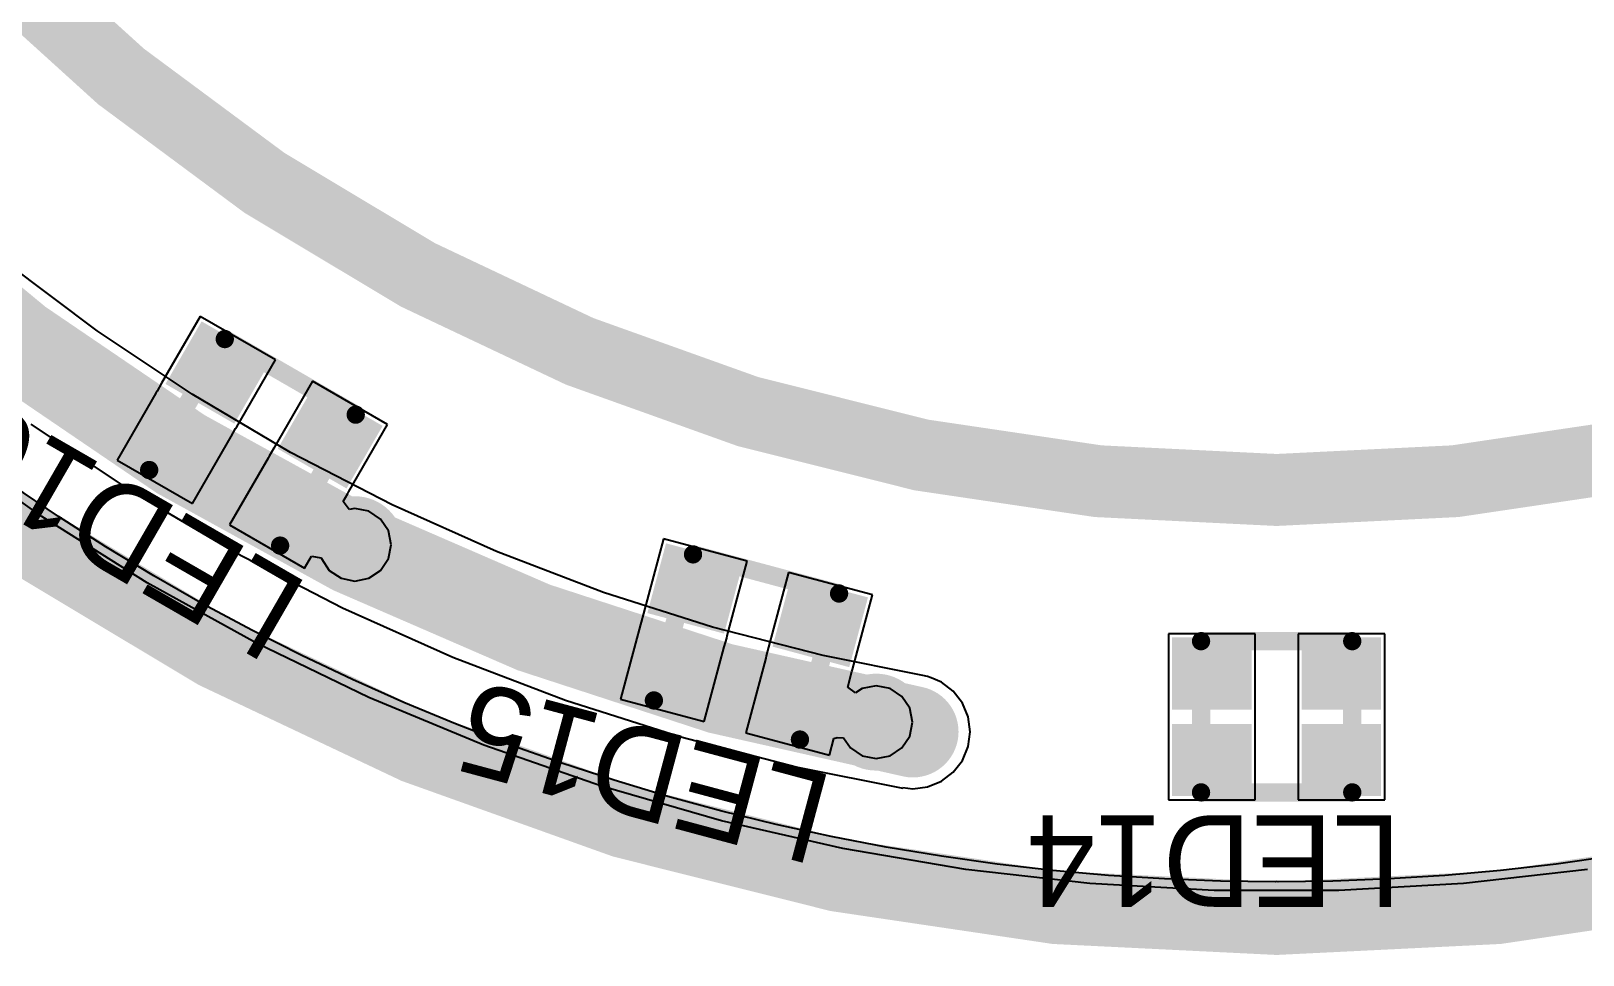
# Model space of a CAD drawing. Header units: millimetres. Extents: x 1.51 to 4.01, y 1.61 to 4.11.
# Drawn here: x 2.079 to 2.927, y 1.61 to 2.115 of the extents above; entities that cross this region are included whole.
import ezdxf

# ---------------------------------------------------------------- set-up
doc = ezdxf.new("R2010")
doc.units = ezdxf.units.MM
doc.header["$MEASUREMENT"] = 0
for name, color, linetype in [('BottomLayer', 5, 'Continuous'), ('BottomSolder', 6, 'Continuous'), ('InternalPlane1', 76, 'Continuous'), ('InternalPlane2', 16, 'Continuous'), ('Mechanical1', 6, 'Continuous'), ('Mechanical13', 56, 'Continuous'), ('Mechanical3', 76, 'Continuous'), ('MultiLayer', 9, 'Continuous'), ('TopLayer', 1, 'Continuous'), ('TopOverlay', 2, 'Continuous'), ('TopPaste', 8, 'Continuous'), ('TopSolder', 216, 'Continuous'), ('ViaHoleLayer', 16, 'Continuous')]:
    doc.layers.add(name, color=color, linetype=linetype)

# ---------------------------------------------------------------- blocks, each defined once
blk = doc.blocks.new('LTSN_N213EGBW_40')
at = {"layer": 'Mechanical13', "const_width": 0.01}
for points in [[(-0.0413386, 0.0413386), (-0.0413386, -0.0413386)], [(-0.0413386, 0.0413386), (0.0413386, 0.0413386)], [(0.0413386, 0.0413386), (0.0413386, -0.0413386)], [(-0.0413386, -0.0413386), (0.0413386, -0.0413386)]]:
    blk.add_lwpolyline(points, dxfattribs=at)
at = {"layer": 'Mechanical13', "const_width": 0.005}
for points in [[(-0.0438386, 0.0413386, 1), (-0.0388386, 0.0413386, 1)], [(-0.0438386, 0.0413386, 1), (-0.0388386, 0.0413386, 1)], [(0.0388386, 0.0413386, 1), (0.0438386, 0.0413386, 1)], [(0.0388386, 0.0413386, 1), (0.0438386, 0.0413386, 1)], [(-0.0438386, -0.0413386, 1), (-0.0388386, -0.0413386, 1)], [(-0.0438386, -0.0413386, 1), (-0.0388386, -0.0413386, 1)], [(0.0388386, -0.0413386, 1), (0.0438386, -0.0413386, 1)], [(0.0388386, -0.0413386, 1), (0.0438386, -0.0413386, 1)]]:
    blk.add_lwpolyline(points, format="xyb", close=True, dxfattribs=at)
at = {"layer": 'TopLayer'}
for points in [[(-0.03937, 0.0177166), (-0.007874, 0.0177166), (-0.03937, 0.0531496), (-0.007874, 0.0531496)], [(0.03937, 0.0531496), (0.007874, 0.0531496), (0.03937, 0.0177166), (0.007874, 0.0177166)], [(-0.007874, -0.0177166), (-0.03937, -0.0177166), (-0.007874, -0.0531496), (-0.03937, -0.0531496)], [(0.03937, -0.0177166), (0.007874, -0.0177166), (0.03937, -0.0531496), (0.007874, -0.0531496)]]:
    blk.add_solid(points, dxfattribs=at)
at = {"layer": 'TopPaste'}
for points in [[(-0.03937, 0.0177166), (-0.007874, 0.0177166), (-0.03937, 0.0531496), (-0.007874, 0.0531496)], [(0.03937, 0.0531496), (0.007874, 0.0531496), (0.03937, 0.0177166), (0.007874, 0.0177166)], [(-0.007874, -0.0177166), (-0.03937, -0.0177166), (-0.007874, -0.0531496), (-0.03937, -0.0531496)], [(0.03937, -0.0177166), (0.007874, -0.0177166), (0.03937, -0.0531496), (0.007874, -0.0531496)]]:
    blk.add_solid(points, dxfattribs=at)
at = {"layer": 'TopSolder'}
for points in [[(-0.04337, 0.0137166), (-0.003874, 0.0137166), (-0.04337, 0.0571496), (-0.003874, 0.0571496)], [(0.04337, 0.0571496), (0.003874, 0.0571496), (0.04337, 0.0137166), (0.003874, 0.0137166)], [(-0.003874, -0.0137166), (-0.04337, -0.0137166), (-0.003874, -0.0571496), (-0.04337, -0.0571496)], [(0.04337, -0.0137166), (0.003874, -0.0137166), (0.04337, -0.0571496), (0.003874, -0.0571496)]]:
    blk.add_solid(points, dxfattribs=at)
blk = doc.blocks.new('LTSN_N213EGBW_41')
at = {"layer": 'Mechanical13', "const_width": 0.01}
for points in [[(-0.0413386, 0.0413386), (-0.0413386, -0.0413386)], [(-0.0413386, 0.0413386), (0.0413386, 0.0413386)], [(0.0413386, 0.0413386), (0.0413386, -0.0413386)], [(-0.0413386, -0.0413386), (0.0413386, -0.0413386)]]:
    blk.add_lwpolyline(points, dxfattribs=at)
at = {"layer": 'Mechanical13', "const_width": 0.005}
for points in [[(-0.0438386, 0.0413386, 1), (-0.0388386, 0.0413386, 1)], [(-0.0438386, 0.0413386, 1), (-0.0388386, 0.0413386, 1)], [(0.0388386, 0.0413386, 1), (0.0438386, 0.0413386, 1)], [(0.0388386, 0.0413386, 1), (0.0438386, 0.0413386, 1)], [(-0.0438386, -0.0413386, 1), (-0.0388386, -0.0413386, 1)], [(-0.0438386, -0.0413386, 1), (-0.0388386, -0.0413386, 1)], [(0.0388386, -0.0413386, 1), (0.0438386, -0.0413386, 1)], [(0.0388386, -0.0413386, 1), (0.0438386, -0.0413386, 1)]]:
    blk.add_lwpolyline(points, format="xyb", close=True, dxfattribs=at)
at = {"layer": 'TopLayer'}
for points in [[(-0.03937, 0.0177166), (-0.007874, 0.0177166), (-0.03937, 0.0531496), (-0.007874, 0.0531496)], [(0.03937, 0.0531496), (0.007874, 0.0531496), (0.03937, 0.0177166), (0.007874, 0.0177166)], [(-0.007874, -0.0177166), (-0.03937, -0.0177166), (-0.007874, -0.0531496), (-0.03937, -0.0531496)], [(0.03937, -0.0177166), (0.007874, -0.0177166), (0.03937, -0.0531496), (0.007874, -0.0531496)]]:
    blk.add_solid(points, dxfattribs=at)
at = {"layer": 'TopPaste'}
for points in [[(-0.03937, 0.0177166), (-0.007874, 0.0177166), (-0.03937, 0.0531496), (-0.007874, 0.0531496)], [(0.03937, 0.0531496), (0.007874, 0.0531496), (0.03937, 0.0177166), (0.007874, 0.0177166)], [(-0.007874, -0.0177166), (-0.03937, -0.0177166), (-0.007874, -0.0531496), (-0.03937, -0.0531496)], [(0.03937, -0.0177166), (0.007874, -0.0177166), (0.03937, -0.0531496), (0.007874, -0.0531496)]]:
    blk.add_solid(points, dxfattribs=at)
at = {"layer": 'TopSolder'}
for points in [[(-0.04337, 0.0137166), (-0.003874, 0.0137166), (-0.04337, 0.0571496), (-0.003874, 0.0571496)], [(0.04337, 0.0571496), (0.003874, 0.0571496), (0.04337, 0.0137166), (0.003874, 0.0137166)], [(-0.003874, -0.0137166), (-0.04337, -0.0137166), (-0.003874, -0.0571496), (-0.04337, -0.0571496)], [(0.04337, -0.0137166), (0.003874, -0.0137166), (0.04337, -0.0571496), (0.003874, -0.0571496)]]:
    blk.add_solid(points, dxfattribs=at)
blk = doc.blocks.new('LTSN_N213EGBW_42')
at = {"layer": 'Mechanical13', "const_width": 0.01}
for points in [[(-0.0413386, 0.0413386), (-0.0413386, -0.0413386)], [(-0.0413386, 0.0413386), (0.0413386, 0.0413386)], [(0.0413386, 0.0413386), (0.0413386, -0.0413386)], [(-0.0413386, -0.0413386), (0.0413386, -0.0413386)]]:
    blk.add_lwpolyline(points, dxfattribs=at)
at = {"layer": 'Mechanical13', "const_width": 0.005}
for points in [[(-0.0438386, 0.0413386, 1), (-0.0388386, 0.0413386, 1)], [(-0.0438386, 0.0413386, 1), (-0.0388386, 0.0413386, 1)], [(0.0388386, 0.0413386, 1), (0.0438386, 0.0413386, 1)], [(0.0388386, 0.0413386, 1), (0.0438386, 0.0413386, 1)], [(-0.0438386, -0.0413386, 1), (-0.0388386, -0.0413386, 1)], [(-0.0438386, -0.0413386, 1), (-0.0388386, -0.0413386, 1)], [(0.0388386, -0.0413386, 1), (0.0438386, -0.0413386, 1)], [(0.0388386, -0.0413386, 1), (0.0438386, -0.0413386, 1)]]:
    blk.add_lwpolyline(points, format="xyb", close=True, dxfattribs=at)
at = {"layer": 'TopLayer'}
for points in [[(-0.03937, 0.0177166), (-0.007874, 0.0177166), (-0.03937, 0.0531496), (-0.007874, 0.0531496)], [(0.03937, 0.0531496), (0.007874, 0.0531496), (0.03937, 0.0177166), (0.007874, 0.0177166)], [(-0.007874, -0.0177166), (-0.03937, -0.0177166), (-0.007874, -0.0531496), (-0.03937, -0.0531496)], [(0.03937, -0.0177166), (0.007874, -0.0177166), (0.03937, -0.0531496), (0.007874, -0.0531496)]]:
    blk.add_solid(points, dxfattribs=at)
at = {"layer": 'TopPaste'}
for points in [[(-0.03937, 0.0177166), (-0.007874, 0.0177166), (-0.03937, 0.0531496), (-0.007874, 0.0531496)], [(0.03937, 0.0531496), (0.007874, 0.0531496), (0.03937, 0.0177166), (0.007874, 0.0177166)], [(-0.007874, -0.0177166), (-0.03937, -0.0177166), (-0.007874, -0.0531496), (-0.03937, -0.0531496)], [(0.03937, -0.0177166), (0.007874, -0.0177166), (0.03937, -0.0531496), (0.007874, -0.0531496)]]:
    blk.add_solid(points, dxfattribs=at)
at = {"layer": 'TopSolder'}
for points in [[(-0.04337, 0.0137166), (-0.003874, 0.0137166), (-0.04337, 0.0571496), (-0.003874, 0.0571496)], [(0.04337, 0.0571496), (0.003874, 0.0571496), (0.04337, 0.0137166), (0.003874, 0.0137166)], [(-0.003874, -0.0137166), (-0.04337, -0.0137166), (-0.003874, -0.0571496), (-0.04337, -0.0571496)], [(0.04337, -0.0137166), (0.003874, -0.0137166), (0.04337, -0.0571496), (0.003874, -0.0571496)]]:
    blk.add_solid(points, dxfattribs=at)

msp = doc.modelspace()

# ---------------------------------------------------------------- linework, layer by layer
at = {"layer": 'BottomLayer'}
for p, q in [((2.1150085, 1.9509695), (2.0650534, 1.9885645)), ((2.1669929, 1.9162346), (2.1150085, 1.9509695)), ((2.2208432, 1.8844691), (2.1669929, 1.9162346)), ((2.0788273, 1.8999769), (2.1337278, 1.8632935)), ((2.0847041, 1.8493497), (2.0290997, 1.8888032)), ((2.2763898, 1.8557731), (2.2208432, 1.8844691)), ((2.1337278, 1.8632935), (2.1905988, 1.8297462)), ((2.3334581, 1.8302367), (2.2763898, 1.8557731)), ((2.1424342, 1.8130754), (2.0847041, 1.8493497)), ((2.1905988, 1.8297462), (2.2492614, 1.7994404)), ((2.3918684, 1.8079403), (2.3334581, 1.8302367)), ((2.2021087, 1.7800945), (2.1424342, 1.8130754)), ((2.451437, 1.7889541), (2.3918684, 1.8079403)), ((2.2492614, 1.7994404), (2.3095309, 1.7724715)), ((2.5119764, 1.7733377), (2.451437, 1.7889541)), ((2.2635365, 1.7505125), (2.2021087, 1.7800945)), ((2.3095309, 1.7724715), (2.3712178, 1.7489244)), ((2.5664803, 1.7624963), (2.5119764, 1.7733377)), ((2.5664805, 1.7624965), (2.5664803, 1.7624963)), ((2.5691492, 1.7619382), (2.5664805, 1.7624965)), ((2.5710904, 1.761134), (2.5691492, 1.7619382)), ((2.5766904, 1.7588144), (2.5710904, 1.761134)), ((2.5831661, 1.7538455), (2.5766904, 1.7588144)), ((2.3265254, 1.7244216), (2.2635365, 1.7505125)), ((2.3712178, 1.7489244), (2.434128, 1.7288731)), ((2.588135, 1.7473698), (2.5831661, 1.7538455)), ((2.5912587, 1.7398286), (2.588135, 1.7473698)), ((2.5923241, 1.731736), (2.5912587, 1.7398286)), ((2.5912587, 1.7236434), (2.5923241, 1.731736)), ((2.3908816, 1.7019024), (2.3265254, 1.7244216)), ((2.434128, 1.7288731), (2.4980634, 1.7123808)), ((2.588135, 1.7161022), (2.5912587, 1.7236434)), ((2.5831661, 1.7096265), (2.588135, 1.7161022)), ((2.4980634, 1.7123808), (2.5556249, 1.7009311)), ((2.5766904, 1.7046576), (2.5831661, 1.7096265)), ((2.4563966, 1.6830279), (2.3908816, 1.7019024)), ((2.5556249, 1.7009311), (2.5556684, 1.7011779)), ((2.5556684, 1.7011779), (2.5610566, 1.7004685)), ((2.5610566, 1.7004685), (2.5691492, 1.7015339)), ((2.5691492, 1.7015339), (2.5766904, 1.7046576)), ((2.5228669, 1.6678563), (2.4563966, 1.6830279)), ((2.5900851, 1.6564354), (2.5228669, 1.6678563)), ((2.6578367, 1.6488017), (2.5900851, 1.6564354)), ((2.9299148, 1.6564354), (2.8621632, 1.6488017)), ((2.725909, 1.6449789), (2.6578367, 1.6488017)), ((2.8621632, 1.6488017), (2.7940909, 1.6449789)), ((2.7940909, 1.6449789), (2.725909, 1.6449789))]:
    msp.add_line(p, q, dxfattribs=at)
at = {"layer": 'BottomLayer', "const_width": 0.05}
msp.add_lwpolyline([(2.5610566, 1.731736, -0.3152987888790466), (1.631736, 2.6610566)], format="xyb", dxfattribs=at)
at = {"layer": 'BottomLayer'}
for points, const_width in [([(2.24925, 1.834, 1), (2.26275, 1.834, 1)], 0.0135), ([(2.5485566, 1.731736, 1), (2.5735566, 1.731736, 1)], 0.025), ([(2.53425, 1.737, 1), (2.54775, 1.737, 1)], 0.0135)]:
    msp.add_lwpolyline(points, format="xyb", close=True, dxfattribs=dict(at, const_width=const_width))
at = {"layer": 'BottomSolder', "const_width": 0.0175}
for points in [[(2.24725, 1.834, 1), (2.26475, 1.834, 1)], [(2.53225, 1.737, 1), (2.54975, 1.737, 1)]]:
    msp.add_lwpolyline(points, format="xyb", close=True, dxfattribs=at)
at = {"layer": 'InternalPlane1'}
for p, q in [((2.0939741, 1.8494235), (2.0685872, 1.8666201)), ((2.1197885, 1.8328756), (2.0939741, 1.8494235)), ((2.1460138, 1.8169869), (2.1197885, 1.8328756)), ((2.1726332, 1.8017677), (2.1460138, 1.8169869)), ((2.1996296, 1.7872277), (2.1726332, 1.8017677)), ((2.2269856, 1.7733763), (2.1996296, 1.7872277)), ((2.2546838, 1.7602223), (2.2269856, 1.7733763)), ((2.2827063, 1.7477742), (2.2546838, 1.7602223)), ((2.3110352, 1.73604), (2.2827063, 1.7477742)), ((2.3396523, 1.7250272), (2.3110352, 1.73604)), ((2.3685391, 1.7147429), (2.3396523, 1.7250272)), ((2.3976772, 1.7051937), (2.3685391, 1.7147429)), ((2.4270478, 1.6963857), (2.3976772, 1.7051937)), ((2.4566322, 1.6883245), (2.4270478, 1.6963857)), ((2.4864113, 1.6810154), (2.4566322, 1.6883245)), ((2.516366, 1.6744631), (2.4864113, 1.6810154)), ((2.546477, 1.6686716), (2.516366, 1.6744631)), ((2.5767251, 1.6636448), (2.546477, 1.6686716)), ((2.6070909, 1.6593859), (2.5767251, 1.6636448)), ((2.9432749, 1.6636448), (2.9129091, 1.6593859)), ((2.6375548, 1.6558976), (2.6070909, 1.6593859)), ((2.6680972, 1.6531822), (2.6375548, 1.6558976)), ((2.8824452, 1.6558976), (2.8519028, 1.6531822)), ((2.9129091, 1.6593859), (2.8824452, 1.6558976)), ((2.6986987, 1.6512413), (2.6680972, 1.6531822)), ((2.7293395, 1.6500763), (2.6986987, 1.6512413)), ((2.7591554, 1.6496986), (2.7293395, 1.6500763)), ((2.76, 1.6497818), (2.7591554, 1.6496986)), ((2.7608446, 1.6496986), (2.76, 1.6497818)), ((2.7906605, 1.6500763), (2.7608446, 1.6496986)), ((2.8213013, 1.6512413), (2.7906605, 1.6500763)), ((2.8519028, 1.6531822), (2.8213013, 1.6512413))]:
    msp.add_line(p, q, dxfattribs=at)
at = {"layer": 'InternalPlane1', "const_width": 0.04}
for points in [[(2.76, 1.629685, -0.414213562372877), (1.529685, 2.86)], [(3.990315, 2.86, -0.414213562372877), (2.76, 1.629685)]]:
    msp.add_lwpolyline(points, format="xyb", dxfattribs=at)
at = {"layer": 'InternalPlane1'}
for points, const_width in [([(2.24275, 1.834, 1), (2.26925, 1.834, 1)], 0.0265), ([(2.52775, 1.737, 1), (2.55425, 1.737, 1)], 0.0265), ([(2.75, 1.629685, 1), (2.77, 1.629685, 1)], 0.02), ([(2.75, 1.629685, 1), (2.77, 1.629685, 1)], 0.02)]:
    msp.add_lwpolyline(points, format="xyb", close=True, dxfattribs=dict(at, const_width=const_width))
at = {"layer": 'InternalPlane2'}
for p, q in [((2.0939741, 1.8494235), (2.0685872, 1.8666201)), ((2.1197885, 1.8328756), (2.0939741, 1.8494235)), ((2.1460138, 1.8169869), (2.1197885, 1.8328756)), ((2.1726332, 1.8017677), (2.1460138, 1.8169869)), ((2.1996296, 1.7872277), (2.1726332, 1.8017677)), ((2.2269856, 1.7733763), (2.1996296, 1.7872277)), ((2.2546838, 1.7602223), (2.2269856, 1.7733763)), ((2.2827063, 1.7477742), (2.2546838, 1.7602223)), ((2.3110352, 1.73604), (2.2827063, 1.7477742)), ((2.3396523, 1.7250272), (2.3110352, 1.73604)), ((2.3685391, 1.7147429), (2.3396523, 1.7250272)), ((2.3976772, 1.7051937), (2.3685391, 1.7147429)), ((2.4270478, 1.6963857), (2.3976772, 1.7051937)), ((2.4566322, 1.6883245), (2.4270478, 1.6963857)), ((2.4864113, 1.6810154), (2.4566322, 1.6883245)), ((2.516366, 1.6744631), (2.4864113, 1.6810154)), ((2.546477, 1.6686716), (2.516366, 1.6744631)), ((2.5767251, 1.6636448), (2.546477, 1.6686716)), ((2.6070909, 1.6593859), (2.5767251, 1.6636448)), ((2.9432749, 1.6636448), (2.9129091, 1.6593859)), ((2.6375548, 1.6558976), (2.6070909, 1.6593859)), ((2.6680972, 1.6531822), (2.6375548, 1.6558976)), ((2.8824452, 1.6558976), (2.8519028, 1.6531822)), ((2.9129091, 1.6593859), (2.8824452, 1.6558976)), ((2.6986987, 1.6512413), (2.6680972, 1.6531822)), ((2.7293395, 1.6500763), (2.6986987, 1.6512413)), ((2.7591554, 1.6496986), (2.7293395, 1.6500763)), ((2.76, 1.6497818), (2.7591554, 1.6496986)), ((2.7608446, 1.6496986), (2.76, 1.6497818)), ((2.7906605, 1.6500763), (2.7608446, 1.6496986)), ((2.8213013, 1.6512413), (2.7906605, 1.6500763)), ((2.8519028, 1.6531822), (2.8213013, 1.6512413))]:
    msp.add_line(p, q, dxfattribs=at)
at = {"layer": 'InternalPlane2', "const_width": 0.04}
for points in [[(2.76, 1.629685, -0.414213562372877), (1.529685, 2.86)], [(3.990315, 2.86, -0.414213562372877), (2.76, 1.629685)]]:
    msp.add_lwpolyline(points, format="xyb", dxfattribs=at)
at = {"layer": 'InternalPlane2'}
for points, const_width in [([(2.24275, 1.834, 1), (2.26925, 1.834, 1)], 0.0265), ([(2.52775, 1.737, 1), (2.55425, 1.737, 1)], 0.0265), ([(2.75, 1.629685, 1), (2.77, 1.629685, 1)], 0.02), ([(2.75, 1.629685, 1), (2.77, 1.629685, 1)], 0.02)]:
    msp.add_lwpolyline(points, format="xyb", close=True, dxfattribs=dict(at, const_width=const_width))
at = {"layer": 'Mechanical1', "const_width": 0.01}
msp.add_lwpolyline([(3.990315, 2.86, 1), (1.529685, 2.86, 1)], format="xyb", close=True, dxfattribs=at)
at = {"layer": 'Mechanical3', "const_width": 0.0393701}
msp.add_lwpolyline([(3.756063, 2.86, 1), (1.763937, 2.86, 1)], format="xyb", close=True, dxfattribs=at)
at = {"layer": 'MultiLayer', "const_width": 0.0135}
for points in [[(2.24925, 1.834, 1), (2.26275, 1.834, 1)], [(2.53425, 1.737, 1), (2.54775, 1.737, 1)]]:
    msp.add_lwpolyline(points, format="xyb", close=True, dxfattribs=at)
at = {"layer": 'TopLayer'}
for p, q in [((2.1714205, 1.9588497), (2.1502985, 1.9222653)), ((2.2124987, 1.9351332), (2.1714205, 1.9588497)), ((2.1913768, 1.8985489), (2.2124987, 1.9351332)), ((2.1477984, 1.9179352), (2.1471725, 1.9168509)), ((2.1502985, 1.9222653), (2.1477984, 1.9179352)), ((2.2327925, 1.9234166), (2.2116705, 1.8868322)), ((2.2738707, 1.8997001), (2.2327925, 1.9234166)), ((2.1471725, 1.9168509), (2.1260505, 1.8802665)), ((2.1671287, 1.85655), (2.1882506, 1.8931343)), ((2.1882506, 1.8931343), (2.1907508, 1.8974644)), ((2.1907508, 1.8974644), (2.1913768, 1.8985489)), ((2.2527488, 1.8631158), (2.2738707, 1.8997001)), ((2.0847041, 1.8493497), (2.0290997, 1.8888032)), ((2.2116705, 1.8868322), (2.2091704, 1.8825021)), ((2.1260505, 1.8802665), (2.1671287, 1.85655)), ((2.2085445, 1.8814178), (2.1874225, 1.8448334)), ((2.2091704, 1.8825021), (2.2085445, 1.8814178)), ((2.2496293, 1.8577128), (2.2521228, 1.8620313)), ((2.2521228, 1.8620313), (2.2527488, 1.8631158)), ((2.2528267, 1.8532508), (2.2496293, 1.8577128)), ((2.256, 1.853882), (2.2528267, 1.8532508)), ((2.2636085, 1.8523686), (2.256, 1.853882)), ((2.2700587, 1.8480587), (2.2636085, 1.8523686)), ((2.1424342, 1.8130754), (2.0847041, 1.8493497)), ((2.1874225, 1.8448334), (2.2285007, 1.8211169)), ((2.2743686, 1.8416085), (2.2700587, 1.8480587)), ((2.275882, 1.834), (2.2743686, 1.8416085)), ((2.2743686, 1.8263915), (2.275882, 1.834)), ((2.4247108, 1.8372201), (2.4137772, 1.7964156)), ((2.4705276, 1.8249436), (2.4247108, 1.8372201)), ((2.2285007, 1.8211169), (2.2322804, 1.8276635)), ((2.2322804, 1.8276635), (2.2375515, 1.8267933)), ((2.2375515, 1.8267933), (2.2376314, 1.8263915)), ((2.2376314, 1.8263915), (2.2419413, 1.8199413)), ((2.2700587, 1.8199413), (2.2743686, 1.8263915)), ((2.459594, 1.7841391), (2.4705276, 1.8249436)), ((2.2419413, 1.8199413), (2.2483915, 1.8156314)), ((2.2636085, 1.8156314), (2.2700587, 1.8199413)), ((2.4931623, 1.8188785), (2.4822287, 1.778074)), ((2.5389791, 1.806602), (2.4931623, 1.8188785)), ((2.2021087, 1.7800945), (2.1424342, 1.8130754)), ((2.2483915, 1.8156314), (2.256, 1.814118)), ((2.256, 1.814118), (2.2636085, 1.8156314)), ((2.5280455, 1.7657975), (2.5389791, 1.806602)), ((2.412483, 1.7915859), (2.4121591, 1.7903765)), ((2.4137772, 1.7964156), (2.412483, 1.7915859)), ((2.4121591, 1.7903765), (2.4012255, 1.749572)), ((2.4579759, 1.7781), (2.4592701, 1.7829297)), ((2.4592701, 1.7829297), (2.459594, 1.7841391)), ((2.7482834, 1.7852913), (2.7008504, 1.7852913)), ((2.7008504, 1.7852913), (2.7008504, 1.7430474)), ((2.7482834, 1.7430474), (2.7482834, 1.7852913)), ((2.8191496, 1.7852913), (2.7717166, 1.7852913)), ((2.7717166, 1.7852913), (2.7717166, 1.7430474)), ((2.8191496, 1.7430474), (2.8191496, 1.7852913)), ((2.2635365, 1.7505125), (2.2021087, 1.7800945)), ((2.4470423, 1.7372955), (2.4579759, 1.7781)), ((2.4822287, 1.778074), (2.4809345, 1.7732443)), ((2.4806106, 1.7720349), (2.469677, 1.7312304)), ((2.4809345, 1.7732443), (2.4806106, 1.7720349)), ((2.5277216, 1.7645881), (2.5280455, 1.7657975)), ((2.5254385, 1.7560681), (2.5277216, 1.7645881)), ((2.541, 1.756882), (2.5333915, 1.7553686)), ((2.5486085, 1.7553686), (2.541, 1.756882)), ((2.3265254, 1.7244216), (2.2635365, 1.7505125)), ((2.4012255, 1.749572), (2.4470423, 1.7372955)), ((2.5297811, 1.7529562), (2.5254385, 1.7560681)), ((2.5333915, 1.7553686), (2.5297811, 1.7529562)), ((2.5550587, 1.7510587), (2.5486085, 1.7553686)), ((2.5593686, 1.7446085), (2.5550587, 1.7510587)), ((2.560882, 1.737), (2.5593686, 1.7446085)), ((2.7008504, 1.7430474), (2.7008503, 1.7417953)), ((2.7008503, 1.7417953), (2.7008503, 1.7380473)), ((2.7482835, 1.7417953), (2.7482834, 1.7430474)), ((2.7482835, 1.7380473), (2.7482835, 1.7417953)), ((2.7717166, 1.7430474), (2.7717165, 1.7417953)), ((2.7717165, 1.7417953), (2.7717165, 1.7380473)), ((2.8191497, 1.7417953), (2.8191496, 1.7430474)), ((2.8191497, 1.7380473), (2.8191497, 1.7417953)), ((2.469677, 1.7312304), (2.5154938, 1.7189539)), ((2.5593686, 1.7293915), (2.560882, 1.737)), ((2.7008503, 1.7380473), (2.7008504, 1.7367952)), ((2.7008504, 1.7367952), (2.7008504, 1.6945513)), ((2.7482834, 1.7367952), (2.7482835, 1.7380473)), ((2.7482834, 1.6945513), (2.7482834, 1.7367952)), ((2.7717165, 1.7380473), (2.7717166, 1.7367952)), ((2.7717166, 1.7367952), (2.7717166, 1.6945513)), ((2.8191496, 1.7367952), (2.8191497, 1.7380473)), ((2.8191496, 1.6945513), (2.8191496, 1.7367952)), ((2.3908816, 1.7019024), (2.3265254, 1.7244216)), ((2.5154938, 1.7189539), (2.5179428, 1.7280937)), ((2.5179428, 1.7280937), (2.5196621, 1.7285696)), ((2.5196621, 1.7285696), (2.5232278, 1.7284989)), ((2.5232278, 1.7284989), (2.5269413, 1.7229413)), ((2.5269413, 1.7229413), (2.5333915, 1.7186314)), ((2.5486085, 1.7186314), (2.5550587, 1.7229413)), ((2.5550587, 1.7229413), (2.5593686, 1.7293915)), ((2.5333915, 1.7186314), (2.541, 1.717118)), ((2.541, 1.717118), (2.5486085, 1.7186314)), ((2.4563966, 1.6830279), (2.3908816, 1.7019024)), ((2.7008504, 1.6945513), (2.7482834, 1.6945513)), ((2.7717166, 1.6945513), (2.8191496, 1.6945513)), ((2.5228669, 1.6678563), (2.4563966, 1.6830279)), ((2.5900851, 1.6564354), (2.5228669, 1.6678563)), ((2.6578367, 1.6488017), (2.5900851, 1.6564354)), ((2.9299148, 1.6564354), (2.8621632, 1.6488017)), ((2.725909, 1.6449789), (2.6578367, 1.6488017)), ((2.8621632, 1.6488017), (2.7940909, 1.6449789)), ((2.7940909, 1.6449789), (2.725909, 1.6449789))]:
    msp.add_line(p, q, dxfattribs=at)
at = {"layer": 'TopLayer', "const_width": 0.0135}
for points in [[(2.24925, 1.834, 1), (2.26275, 1.834, 1)], [(2.53425, 1.737, 1), (2.54775, 1.737, 1)]]:
    msp.add_lwpolyline(points, format="xyb", close=True, dxfattribs=at)
at = {"layer": 'ViaHoleLayer', "const_width": 0.0065}
for points in [[(2.25275, 1.834, 1), (2.25925, 1.834, 1)], [(2.53775, 1.737, 1), (2.54425, 1.737, 1)]]:
    msp.add_lwpolyline(points, format="xyb", close=True, dxfattribs=at)

# ---------------------------------------------------------------- block references
for name, p, rotation in [('LTSN_N213EGBW_42', (2.1999606, 1.8899833), 60.00000000000001), ('LTSN_N213EGBW_41', (2.4701023, 1.778087), 75.00000000000001), ('LTSN_N213EGBW_40', (2.76, 1.7399213), 90)]:
    msp.add_blockref(name, p, dxfattribs=dict(rotation=rotation))

# ---------------------------------------------------------------- texts
at = {"layer": 'TopOverlay'}
for s, rotation, p in [('LED16', 150, (2.232, 1.812)), ('LED15', 165, (2.519, 1.707)), ('LED14', 180, (2.828, 1.686))]:
    msp.add_text(s, height=0.05, rotation=rotation, dxfattribs=at).set_placement(p)

doc.saveas('drawing.dxf')
